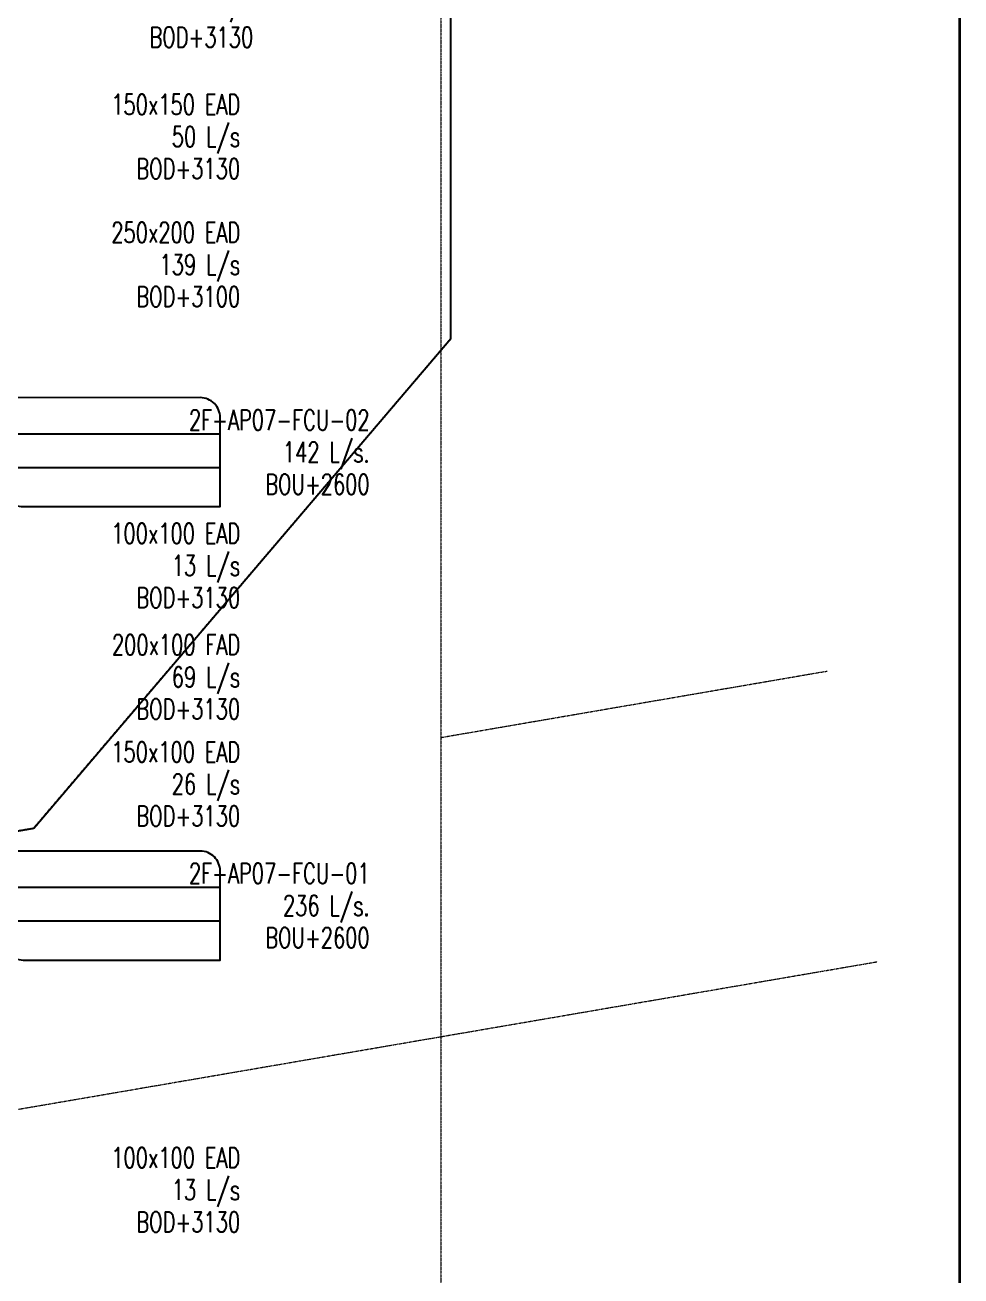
# Model space of a CAD drawing. Header units: millimetres. Extents: x -9226 to 166212, y -13 to 97274.
# Drawn here: x 50815 to 60013, y 14498 to 26799 of the extents above; entities that cross this region are included whole.
import ezdxf

# ---------------------------------------------------------------- set-up
doc = ezdxf.new("R2010")
doc.units = ezdxf.units.MM
for name, pattern in [('23491-A-XR-GRID$0$23288-XR-Unit GRIDS$0$CENTER2', [28.575, 19.05, -3.175, 3.175, -3.175]), ('23491-GN-XR-PLOT LIMIT$0$DASHED', [0.75, 0.5, -0.25]), ('23491-GN-XR-PLOT LIMIT$0$PHANTOM2', [1.25, 0.625, -0.125, 0.125, -0.125, 0.125, -0.125])]:
    doc.linetypes.add(name, pattern=pattern)
doc.layers.get('0').update_dxf_attribs({"color": 8})
for name, color, linetype in [('0-AC TEXT', 7, 'Continuous'), ('23491-GN-XR-PLOT LIMIT$0$ARCADE', 8, 'Continuous'), ('23491-GN-XR-PLOT LIMIT$0$PODIUM', 8, 'Continuous'), ('TAGGING', 7, 'Continuous')]:
    doc.layers.add(name, color=color, linetype=linetype)
for name, color, linetype, lineweight in [('1.TAGGING', 7, 'Continuous', 5), ('1.XREF', 8, 'Continuous', 9), ('23491-A-XR-GRID$0$G-ANNO-GRID', 8, '23491-A-XR-GRID$0$23288-XR-Unit GRIDS$0$CENTER2', 0), ('23491-GN-XR-PLOT LIMIT$0$G-ANNO-TTLB', 8, 'Continuous', 5), ('23491-XR-AR-2ND FLOOR PLAN$0$A-WALL-CAVI', 8, 'Continuous', 15), ('A-ANNO-DIMS', 8, 'Continuous', 9)]:
    doc.layers.add(name, color=color, linetype=linetype, lineweight=lineweight)
doc.styles.add('ROMANS100', font='romans.shx', dxfattribs={"width": 0.7, "height": 100})

# ---------------------------------------------------------------- blocks, each defined once
blk = doc.blocks.new('23491-GN-XR-PLOT LIMIT')
at = {"layer": '23491-GN-XR-PLOT LIMIT$0$ARCADE', "color": 8}
blk.add_lwpolyline([(48272, 23526, 0.000496), (5000, 16088), (5000, 11014, -0.000526), (50902, 18902), (55000, 23715), (55000, 82244), (50764, 86480), (9265, 86480), (5000, 82215), (5000, 81480), (48693, 81480), (50500, 80173), (50500, 25555)], format="xyb", close=True, dxfattribs=at)
at = {"layer": '23491-GN-XR-PLOT LIMIT$0$G-ANNO-TTLB', "color": 8, "linetype": '23491-GN-XR-PLOT LIMIT$0$PHANTOM2', "ltscale": 25, "const_width": 25, "flags": 128}
blk.add_lwpolyline([(60000, 91480), (0, 91480), (0, 0, -0.000688), (60000, 10310)], format="xyb", close=True, dxfattribs=at)
at = {"layer": '23491-GN-XR-PLOT LIMIT$0$PODIUM', "color": 8, "linetype": '23491-GN-XR-PLOT LIMIT$0$DASHED', "ltscale": 15, "flags": 128}
blk.add_lwpolyline([(5000, 82215), (5000, 11014, -0.000526), (50902, 18902), (55000, 23715), (55000, 82244), (50764, 86480), (9265, 86480)], format="xyb", close=True, dxfattribs=at)
blk.add_lwpolyline([(5000, 82215), (5000, 11014, -0.000526), (50902, 18902), (55000, 23715), (55000, 82244), (50764, 86480), (9265, 86480)], format="xyb", close=True, dxfattribs=at)
blk = doc.blocks.new('23491-XR-AR-2ND FLOOR PLAN')
at = {"layer": '23491-XR-AR-2ND FLOOR PLAN$0$A-WALL-CAVI', "color": 8}
blk.add_blockref('23491-GN-XR-PLOT LIMIT', (0, 0), dxfattribs=at)
blk = doc.blocks.new('23491-A-XR-GRID')
at = {"layer": '23491-A-XR-GRID$0$G-ANNO-GRID', "color": 8, "ltscale": 0.5}
blk.add_line((54900, 96274), (54900, 2246), dxfattribs=at)
at = {"layer": '23491-A-XR-GRID$0$G-ANNO-GRID', "color": 8, "ltscale": 0.5, "extrusion": (-0.000521864, -4.45141e-05, 1)}
for p, q in [((54900, 19793, 15), (58697, 20446, 17)), ((-5047, 6549, -17), (59188, 17588, 17))]:
    blk.add_line(p, q, dxfattribs=at)
blk = doc.blocks.new('XREF')
at = {"layer": 'A-ANNO-DIMS', "color": 8}
blk.add_blockref('23491-XR-AR-2ND FLOOR PLAN', (0, 0), dxfattribs=at)
blk.add_blockref('23491-A-XR-GRID', (0, 0))
blk = doc.blocks.new('*U563')
at = {"layer": 'TAGGING', "color": 7, "linetype": 'Continuous', "extrusion": (0.017452, 2.537e-13, 0.999848)}
for p, q in [((1638.6, -276.3, -28.1), (0, -276.4, 0)), ((1638.6, -530.2, -28.1), (0, -530.3, 0))]:
    blk.add_line(p, q, dxfattribs=at)
blk.add_lwpolyline([(0.1, -1488.8), (0, 0), (-673.2, 0, 0.414214), (-823.2, -150.1), (-823.2, -1638.9), (-149.9, -1638.8, 0.414214)], format="xyb", close=True, dxfattribs=at)

msp = doc.modelspace()

# ---------------------------------------------------------------- block references
at = {"layer": '1.XREF'}
msp.add_blockref('XREF', (0, 0), dxfattribs=at)

# ---------------------------------------------------------------- next in the draw order: block references
at = {"layer": '1.TAGGING', "extrusion": (-0.017974, -0.001443, 0.999837), "xscale": 1.301204819277109, "yscale": 1.301204819277109, "zscale": 1.301204819277109, "rotation": 85.40626794580818}
for p in [(-19011.1, 52280.8, -942), (-14567.1, 51923.9, -942.1)]:
    msp.add_blockref('*U563', p, dxfattribs=at)

# ---------------------------------------------------------------- next in the draw order: texts
at = {"layer": '0-AC TEXT', "char_height": 200, "width": 2328.667, "attachment_point": 3, "line_spacing_factor": 0.946776, "style": 'ROMANS100'}
for s, insert in [('100x100 EAD\\P13 L/s\\PBOD+3130', (53057.3, 27410.3, 0)), ('150x150 EAD\\P50 L/s\\PBOD+3130', (52928.7, 26117.3)), ('250x200 EAD\\P139 L/s\\PBOD+3100', (52928.7, 24858.8)), ('100x100 EAD\\P13 L/s\\PBOD+3130', (52928.7, 21900, 0)), ('200x100 FAD\\P69 L/s\\PBOD+3130', (52928.7, 20804.6, 0)), ('150x100 EAD\\P26 L/s\\PBOD+3130', (52928.7, 19751.7, 0)), ('100x100 EAD\\P13 L/s\\PBOD+3130', (52928.7, 15761.4, 0))]:
    msp.add_mtext(s, dxfattribs=dict(at, insert=insert))
at = {"layer": '0-AC TEXT', "extrusion": (-0.017974, -0.001443, 0.999837), "char_height": 200, "width": 3514.266, "attachment_point": 3, "text_direction": (0.999838, -7.3e-05, 0.017974), "line_spacing_factor": 0.946776, "style": 'ROMANS100'}
for s, insert in [('2F-AP07-FCU-02\\P142 L/s. \\PBOU+2600', (54201.4, 23014.9, 99.8)), ('2F-AP07-FCU-01\\P236 L/s. \\PBOU+2600', (54201.4, 18556.6, 93.3))]:
    msp.add_mtext(s, dxfattribs=dict(at, insert=insert))

doc.saveas('drawing.dxf')
